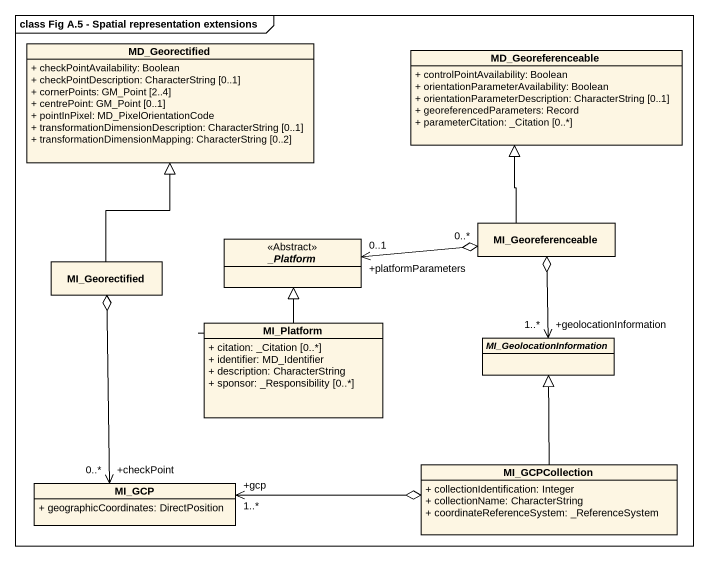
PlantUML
@startuml
mainframe class Fig A.5 - Spatial representation extensions
hide circle
hide empty members
skinparam classAttributeIconSize 0
class MD_Georectified {
  + checkPointAvailability: Boolean
  + checkPointDescription: CharacterString [0..1]
  + cornerPoints: GM_Point [2..4]
  + centrePoint: GM_Point [0..1]
  + pointInPixel: MD_PixelOrientationCode
  + transformationDimensionDescription: CharacterString [0..1]
  + transformationDimensionMapping: CharacterString [0..2]
}
class MD_Georeferenceable {
  + controlPointAvailability: Boolean
  + orientationParameterAvailability: Boolean
  + orientationParameterDescription: CharacterString [0..1]
  + georeferencedParameters: Record
  + parameterCitation: _Citation [0..*]
}
abstract class "_Platform" as Platform <<Abstract>>
class MI_Georeferenceable
class MI_Georectified
class MI_Platform {
  + citation: _Citation [0..*]
  + identifier: MD_Identifier
  + description: CharacterString
  + sponsor: _Responsibility [0..*]
}
abstract class MI_GeolocationInformation
class MI_GCPCollection {
  + collectionIdentification: Integer
  + collectionName: CharacterString
  + coordinateReferenceSystem: _ReferenceSystem
}
class MI_GCP {
  + geographicCoordinates: DirectPosition
}
MI_Georeferenceable -up-|> MD_Georeferenceable
MI_Georeferenceable "0..*" o-left-> "+platformParameters\n0..1" Platform
MI_Georeferenceable o--> "+geolocationInformation\n1..*" MI_GeolocationInformation
MI_Georectified -up-|> MD_Georectified
MI_Georectified o--> "+checkPoint\n0..*" MI_GCP
MI_Platform -up-|> Platform
MI_GCPCollection -up-|> MI_GeolocationInformation
MI_GCP "+gcp\n1..*" <-right-o MI_GCPCollection
@enduml
